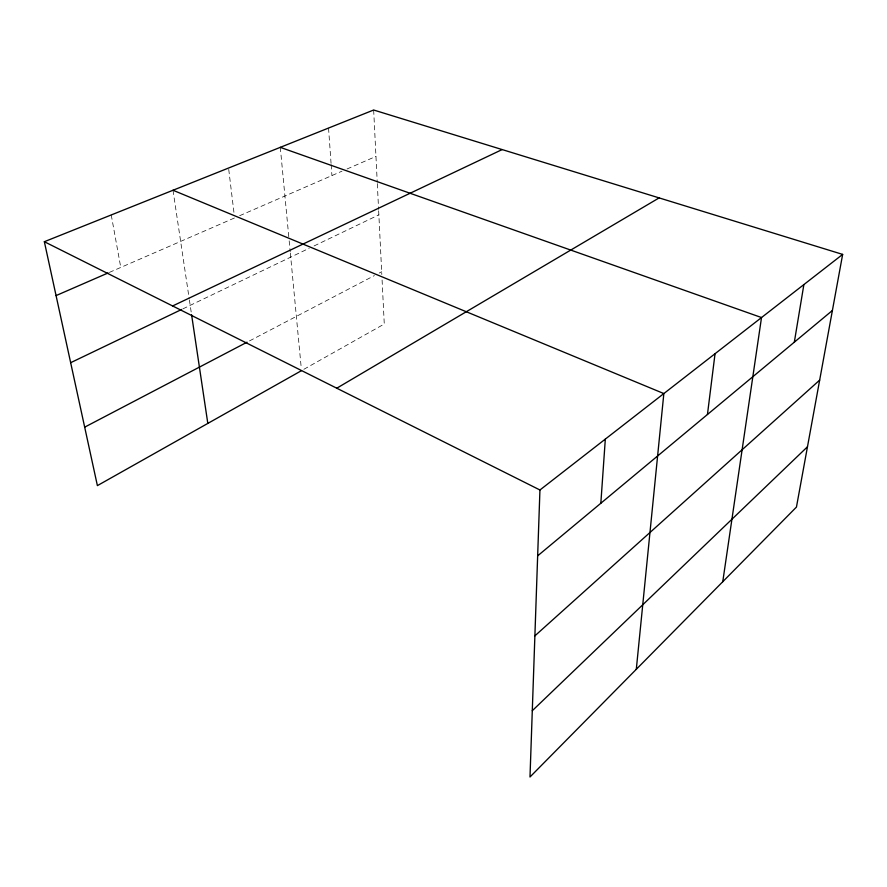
<?xml version="1.0" encoding="UTF-8"?>
<svg xmlns="http://www.w3.org/2000/svg" width="887" height="887" viewBox="0 0 887 887"><rect width="100%" height="100%" fill="white"/><g stroke="black" fill="none" stroke-linecap="round" stroke-linejoin="round"><path stroke-width="0.67" stroke-dasharray="4.43 3.33" d="M303.875 369.302L384.271 324.021L382.086 280.015M249.48 340.93L374.381 275.58M379.248 273.041L381.676 271.766M182.844 308.887L309.153 248.293M314.076 245.943L378.86 214.865M109.356 272.409L234.611 217.914M239.634 215.718L341.994 171.18M347.028 168.996L375.966 156.4M111.241 214.953L120.776 267.442M173.009 190.25L189.175 298.553M189.374 299.917L191.193 312.069M228.735 169.384L234.113 213.867M280.292 147.353L289.051 239.479M289.173 240.843L290.204 251.708M290.337 253.061L301.247 367.928M328.545 128.05L331.062 163.341M331.161 164.705L331.926 175.559M373.66 110.01L377.241 182.234M377.308 183.598L378.594 209.432M378.66 210.784L381.809 274.515"/><path stroke-width="1.33" d="M842.65 254.403L539.939 489.99L529.994 776.99L796.448 507.076L842.65 254.403L373.66 110.01L44.35 241.707L97.393 485.621L301.502 370.644M600.832 503.251L605.322 439.109M636.301 669.308L663.842 393.562L173.009 190.25M707.449 414.495L715.044 353.713M722.761 581.717L761.512 317.546L280.292 147.353M794.32 342.182L803.877 284.572M532.289 710.72L807.469 446.782M534.883 635.857L819.666 380.113M537.655 555.85L832.394 310.483M336.772 388.207L659.13 197.901M84.675 427.157L247.029 342.205M70.661 362.694L181.624 309.474M172.61 305.96L502.153 149.57M56.069 295.593L108.092 272.963M44.35 241.707L539.939 489.99M191.592 314.763L207.813 423.421"/></g></svg>
